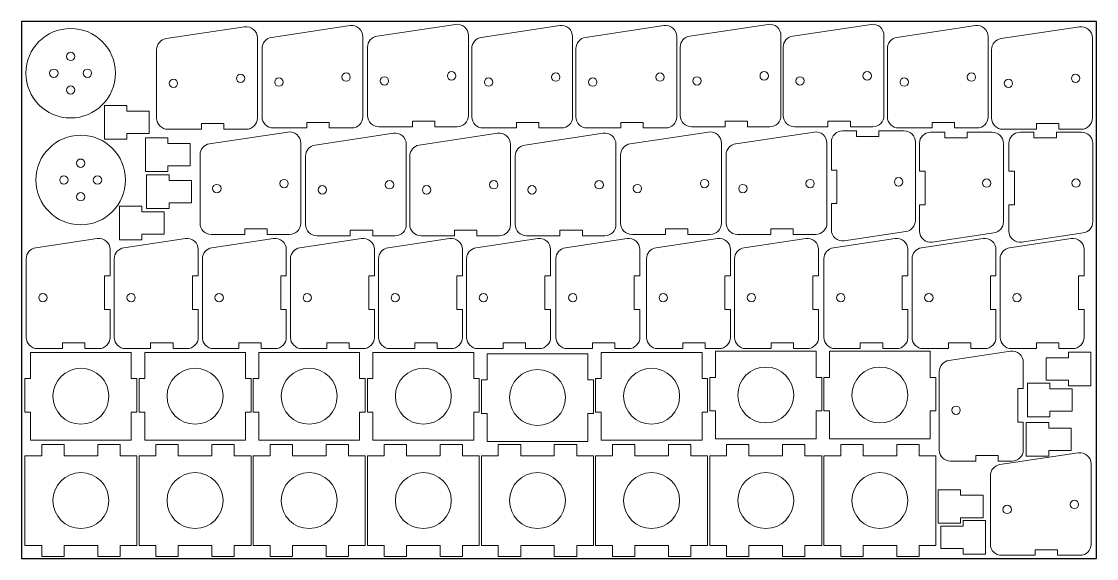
# Model space of a CAD drawing. Header units: inches. Extents: x 0 to 73.3, y 0 to 24.6.
# Drawn here: x 24.54 to 48.54, y 12.62 to 24.62 of the extents above; entities that cross this region are included whole.
import ezdxf

# ---------------------------------------------------------------- set-up
doc = ezdxf.new("R2010")
doc.units = ezdxf.units.IN
doc.header["$MEASUREMENT"] = 0

msp = doc.modelspace()

# ---------------------------------------------------------------- linework, layer by layer
at = {"color": 7, "linetype": 'Continuous', "lineweight": 15}
for p, q in [((27.774, 24.24), (29.524, 24.502)), ((30.128, 24.267), (31.878, 24.53)), ((32.483, 24.295), (34.233, 24.557)), ((34.809, 24.267), (36.559, 24.53)), ((37.136, 24.267), (38.886, 24.53)), ((39.463, 24.295), (41.213, 24.557)), ((41.762, 24.295), (43.512, 24.557)), ((44.089, 24.267), (45.839, 24.53)), ((46.415, 24.24), (48.165, 24.502)), ((29.811, 22.464), (29.811, 24.255)), ((32.165, 22.492), (32.165, 24.282)), ((34.52, 22.519), (34.52, 24.31)), ((36.847, 22.492), (36.847, 24.282)), ((39.173, 22.492), (39.173, 24.282)), ((41.5, 22.519), (41.5, 24.31)), ((43.799, 22.519), (43.799, 24.31)), ((46.126, 22.492), (46.126, 24.282)), ((48.452, 22.464), (48.452, 24.255)), ((29.915, 22.492), (29.915, 24.02)), ((32.27, 22.519), (32.27, 24.048)), ((34.597, 22.492), (34.597, 24.02)), ((36.923, 22.492), (36.923, 24.02)), ((39.25, 22.519), (39.25, 24.048)), ((41.549, 22.519), (41.549, 24.048)), ((43.876, 22.492), (43.876, 24.02)), ((27.561, 22.464), (27.561, 23.992)), ((46.202, 22.464), (46.202, 23.992)), ((26.396, 22.741), (26.896, 22.741)), ((26.396, 21.991), (26.396, 22.741)), ((26.896, 22.741), (26.896, 22.616)), ((27.396, 22.616), (26.896, 22.616)), ((27.396, 22.116), (27.396, 22.616)), ((28.561, 22.214), (28.561, 22.339)), ((28.561, 22.339), (29.061, 22.339)), ((29.061, 22.214), (29.061, 22.339)), ((30.915, 22.242), (30.915, 22.367)), ((30.915, 22.367), (31.415, 22.367)), ((31.415, 22.242), (31.415, 22.367)), ((33.27, 22.269), (33.27, 22.394)), ((33.27, 22.394), (33.77, 22.394)), ((33.77, 22.269), (33.77, 22.394)), ((35.597, 22.242), (35.597, 22.367)), ((35.597, 22.367), (36.097, 22.367)), ((36.097, 22.242), (36.097, 22.367)), ((37.923, 22.242), (37.923, 22.367)), ((37.923, 22.367), (38.423, 22.367)), ((38.423, 22.242), (38.423, 22.367)), ((40.25, 22.269), (40.25, 22.394)), ((40.25, 22.394), (40.75, 22.394)), ((40.75, 22.269), (40.75, 22.394)), ((42.549, 22.269), (42.549, 22.394)), ((42.549, 22.394), (43.049, 22.394)), ((43.049, 22.269), (43.049, 22.394)), ((44.876, 22.242), (44.876, 22.367)), ((44.876, 22.367), (45.376, 22.367)), ((45.376, 22.242), (45.376, 22.367)), ((47.202, 22.214), (47.202, 22.339)), ((47.202, 22.339), (47.702, 22.339)), ((47.702, 22.214), (47.702, 22.339)), ((26.896, 21.991), (26.896, 22.116)), ((27.396, 22.116), (26.896, 22.116)), ((28.561, 22.214), (27.811, 22.214)), ((28.743, 21.888), (30.493, 22.151)), ((29.561, 22.214), (29.061, 22.214)), ((30.915, 22.242), (30.165, 22.242)), ((31.098, 21.861), (32.848, 22.123)), ((31.915, 22.242), (31.415, 22.242)), ((33.27, 22.269), (32.52, 22.269)), ((33.424, 21.861), (35.174, 22.123)), ((34.27, 22.269), (33.77, 22.269)), ((35.597, 22.242), (34.847, 22.242)), ((35.779, 21.861), (37.529, 22.123)), ((36.597, 22.242), (36.097, 22.242)), ((37.923, 22.242), (37.173, 22.242)), ((38.133, 21.888), (39.883, 22.151)), ((38.923, 22.242), (38.423, 22.242)), ((40.25, 22.269), (39.5, 22.269)), ((40.488, 21.888), (42.238, 22.151)), ((41.25, 22.269), (40.75, 22.269)), ((42.549, 22.269), (41.799, 22.269)), ((42.875, 22.177), (43.187, 22.177)), ((43.549, 22.269), (43.049, 22.269)), ((43.187, 22.177), (43.187, 22.052)), ((43.687, 22.177), (44.25, 22.177)), ((43.687, 22.177), (43.687, 22.052)), ((44.876, 22.242), (44.126, 22.242)), ((44.841, 22.149), (45.154, 22.149)), ((45.154, 22.149), (45.154, 22.024)), ((45.876, 22.242), (45.376, 22.242)), ((45.654, 22.149), (46.216, 22.149)), ((45.654, 22.149), (45.654, 22.024)), ((47.202, 22.214), (46.452, 22.214)), ((46.836, 22.149), (47.148, 22.149)), ((47.148, 22.149), (47.148, 22.024)), ((47.648, 22.149), (48.211, 22.149)), ((47.648, 22.149), (47.648, 22.024)), ((48.202, 22.214), (47.702, 22.214)), ((26.396, 21.991), (26.896, 21.991)), ((27.31, 22.021), (27.81, 22.021)), ((27.31, 21.271), (27.31, 22.021)), ((27.81, 22.021), (27.81, 21.896)), ((28.31, 21.896), (27.81, 21.896)), ((28.31, 21.396), (28.31, 21.896)), ((30.78, 20.113), (30.78, 21.904)), ((33.135, 20.085), (33.135, 21.876)), ((35.462, 20.085), (35.462, 21.876)), ((37.816, 20.085), (37.816, 21.876)), ((40.17, 20.113), (40.17, 21.904)), ((42.525, 20.113), (42.525, 21.904)), ((42.625, 21.302), (42.625, 21.927)), ((43.687, 22.052), (43.187, 22.052)), ((44.5, 20.173), (44.5, 21.927)), ((44.591, 21.274), (44.591, 21.899)), ((45.654, 22.024), (45.154, 22.024)), ((46.466, 20.146), (46.466, 21.899)), ((46.586, 21.274), (46.586, 21.899)), ((47.648, 22.024), (47.148, 22.024)), ((48.461, 20.146), (48.461, 21.899)), ((28.53, 20.113), (28.53, 21.641)), ((30.885, 20.085), (30.885, 21.613)), ((33.212, 20.085), (33.212, 21.613)), ((35.566, 20.085), (35.566, 21.613)), ((37.92, 20.113), (37.92, 21.641)), ((40.275, 20.113), (40.275, 21.641)), ((27.81, 21.271), (27.81, 21.396)), ((28.31, 21.396), (27.81, 21.396)), ((27.31, 21.271), (27.81, 21.271)), ((27.338, 21.192), (27.838, 21.192)), ((27.338, 20.442), (27.338, 21.192)), ((27.838, 21.192), (27.838, 21.067)), ((42.625, 21.302), (42.75, 21.302)), ((42.75, 21.302), (42.75, 20.552)), ((44.591, 21.274), (44.716, 21.274)), ((44.716, 21.274), (44.716, 20.524)), ((46.586, 21.274), (46.711, 21.274)), ((46.711, 21.274), (46.711, 20.524)), ((28.338, 21.067), (27.838, 21.067)), ((28.338, 20.567), (28.338, 21.067)), ((26.729, 20.494), (27.229, 20.494)), ((26.729, 19.744), (26.729, 20.494)), ((27.229, 20.494), (27.229, 20.369)), ((27.338, 20.442), (27.838, 20.442)), ((27.838, 20.442), (27.838, 20.567)), ((28.338, 20.567), (27.838, 20.567)), ((42.625, 20.552), (42.75, 20.552)), ((42.625, 19.967), (42.625, 20.552)), ((44.591, 20.524), (44.716, 20.524)), ((44.591, 19.939), (44.591, 20.524)), ((46.586, 20.524), (46.711, 20.524)), ((46.586, 19.939), (46.586, 20.524)), ((27.729, 20.369), (27.229, 20.369)), ((27.729, 19.869), (27.729, 20.369)), ((29.53, 19.863), (29.53, 19.988)), ((29.53, 19.988), (30.03, 19.988)), ((30.03, 19.863), (30.03, 19.988)), ((31.885, 19.835), (31.885, 19.96)), ((31.885, 19.96), (32.385, 19.96)), ((32.385, 19.835), (32.385, 19.96)), ((34.212, 19.835), (34.212, 19.96)), ((34.212, 19.96), (34.712, 19.96)), ((34.712, 19.835), (34.712, 19.96)), ((36.566, 19.835), (36.566, 19.96)), ((36.566, 19.96), (37.066, 19.96)), ((37.066, 19.835), (37.066, 19.96)), ((38.92, 19.863), (38.92, 19.988)), ((38.92, 19.988), (39.42, 19.988)), ((39.42, 19.863), (39.42, 19.988)), ((41.275, 19.863), (41.275, 19.988)), ((41.275, 19.988), (41.775, 19.988)), ((41.775, 19.863), (41.775, 19.988)), ((44.287, 19.926), (42.912, 19.72)), ((24.861, 19.564), (26.236, 19.77)), ((26.729, 19.744), (27.229, 19.744)), ((26.828, 19.564), (28.203, 19.77)), ((27.229, 19.744), (27.229, 19.869)), ((27.729, 19.869), (27.229, 19.869)), ((29.53, 19.863), (28.78, 19.863)), ((28.794, 19.564), (30.169, 19.77)), ((30.53, 19.863), (30.03, 19.863)), ((30.761, 19.564), (32.136, 19.77)), ((31.885, 19.835), (31.135, 19.835)), ((32.885, 19.835), (32.385, 19.835)), ((32.727, 19.564), (34.102, 19.77)), ((34.212, 19.835), (33.462, 19.835)), ((34.694, 19.564), (36.069, 19.77)), ((35.212, 19.835), (34.712, 19.835)), ((36.566, 19.835), (35.816, 19.835)), ((36.688, 19.564), (38.063, 19.77)), ((37.566, 19.835), (37.066, 19.835)), ((38.92, 19.863), (38.17, 19.863)), ((38.71, 19.564), (40.085, 19.77)), ((39.92, 19.863), (39.42, 19.863)), ((41.275, 19.863), (40.525, 19.863)), ((40.677, 19.564), (42.052, 19.77)), ((42.275, 19.863), (41.775, 19.863)), ((42.671, 19.564), (44.046, 19.77)), ((44.638, 19.564), (46.013, 19.77)), ((46.253, 19.898), (44.878, 19.692)), ((46.605, 19.564), (47.98, 19.77)), ((48.248, 19.898), (46.873, 19.692)), ((26.523, 19.523), (26.523, 18.938)), ((28.49, 19.523), (28.49, 18.938)), ((30.456, 19.523), (30.456, 18.938)), ((32.423, 19.523), (32.423, 18.938)), ((34.389, 19.523), (34.389, 18.938)), ((36.356, 19.523), (36.356, 18.938)), ((38.35, 19.523), (38.35, 18.938)), ((40.372, 19.523), (40.372, 18.938)), ((42.339, 19.523), (42.339, 18.938)), ((44.333, 19.523), (44.333, 18.938)), ((46.3, 19.523), (46.3, 18.938)), ((48.267, 19.523), (48.267, 18.938)), ((24.648, 19.317), (24.648, 17.563)), ((26.615, 19.317), (26.615, 17.563)), ((28.581, 19.317), (28.581, 17.563)), ((30.548, 19.317), (30.548, 17.563)), ((32.514, 19.317), (32.514, 17.563)), ((34.481, 19.317), (34.481, 17.563)), ((36.475, 19.317), (36.475, 17.563)), ((38.497, 19.317), (38.497, 17.563)), ((40.464, 19.317), (40.464, 17.563)), ((42.458, 19.317), (42.458, 17.563)), ((44.425, 19.317), (44.425, 17.563)), ((46.392, 19.317), (46.392, 17.563)), ((26.398, 18.188), (26.398, 18.938)), ((26.523, 18.938), (26.398, 18.938)), ((28.365, 18.188), (28.365, 18.938)), ((28.49, 18.938), (28.365, 18.938)), ((30.331, 18.188), (30.331, 18.938)), ((30.456, 18.938), (30.331, 18.938)), ((32.298, 18.188), (32.298, 18.938)), ((32.423, 18.938), (32.298, 18.938)), ((34.264, 18.188), (34.264, 18.938)), ((34.389, 18.938), (34.264, 18.938)), ((36.231, 18.188), (36.231, 18.938)), ((36.356, 18.938), (36.231, 18.938)), ((38.225, 18.188), (38.225, 18.938)), ((38.35, 18.938), (38.225, 18.938)), ((40.247, 18.188), (40.247, 18.938)), ((40.372, 18.938), (40.247, 18.938)), ((42.214, 18.188), (42.214, 18.938)), ((42.339, 18.938), (42.214, 18.938)), ((44.208, 18.188), (44.208, 18.938)), ((44.333, 18.938), (44.208, 18.938)), ((46.175, 18.188), (46.175, 18.938)), ((46.3, 18.938), (46.175, 18.938)), ((48.142, 18.188), (48.142, 18.938)), ((48.267, 18.938), (48.142, 18.938)), ((26.523, 18.188), (26.398, 18.188)), ((26.523, 18.188), (26.523, 17.563)), ((28.49, 18.188), (28.365, 18.188)), ((28.49, 18.188), (28.49, 17.563)), ((30.456, 18.188), (30.331, 18.188)), ((30.456, 18.188), (30.456, 17.563)), ((32.423, 18.188), (32.298, 18.188)), ((32.423, 18.188), (32.423, 17.563)), ((34.389, 18.188), (34.264, 18.188)), ((34.389, 18.188), (34.389, 17.563)), ((36.356, 18.188), (36.231, 18.188)), ((36.356, 18.188), (36.356, 17.563)), ((38.35, 18.188), (38.225, 18.188)), ((38.35, 18.188), (38.35, 17.563)), ((40.372, 18.188), (40.247, 18.188)), ((40.372, 18.188), (40.372, 17.563)), ((42.339, 18.188), (42.214, 18.188)), ((42.339, 18.188), (42.339, 17.563)), ((44.333, 18.188), (44.208, 18.188)), ((44.333, 18.188), (44.333, 17.563)), ((46.3, 18.188), (46.175, 18.188)), ((46.3, 18.188), (46.3, 17.563)), ((48.267, 18.188), (48.142, 18.188)), ((48.267, 18.188), (48.267, 17.563)), ((25.46, 17.313), (24.898, 17.313)), ((25.46, 17.313), (25.46, 17.438)), ((25.46, 17.438), (25.96, 17.438)), ((25.96, 17.313), (25.96, 17.438)), ((26.273, 17.313), (25.96, 17.313)), ((27.427, 17.313), (26.865, 17.313)), ((27.427, 17.313), (27.427, 17.438)), ((27.427, 17.438), (27.927, 17.438)), ((27.927, 17.313), (27.927, 17.438)), ((28.24, 17.313), (27.927, 17.313)), ((29.394, 17.313), (28.831, 17.313)), ((29.394, 17.313), (29.394, 17.438)), ((29.394, 17.438), (29.894, 17.438)), ((29.894, 17.313), (29.894, 17.438)), ((30.206, 17.313), (29.894, 17.313)), ((31.36, 17.313), (30.798, 17.313)), ((31.36, 17.313), (31.36, 17.438)), ((31.36, 17.438), (31.86, 17.438)), ((31.86, 17.313), (31.86, 17.438)), ((32.173, 17.313), (31.86, 17.313)), ((33.327, 17.313), (32.764, 17.313)), ((33.327, 17.313), (33.327, 17.438)), ((33.327, 17.438), (33.827, 17.438)), ((33.827, 17.313), (33.827, 17.438)), ((34.139, 17.313), (33.827, 17.313)), ((35.294, 17.313), (34.731, 17.313)), ((35.294, 17.313), (35.294, 17.438)), ((35.294, 17.438), (35.794, 17.438)), ((35.794, 17.313), (35.794, 17.438)), ((36.106, 17.313), (35.794, 17.313)), ((37.288, 17.313), (36.725, 17.313)), ((37.288, 17.313), (37.288, 17.438)), ((37.288, 17.438), (37.788, 17.438)), ((37.788, 17.313), (37.788, 17.438)), ((38.1, 17.313), (37.788, 17.313)), ((39.31, 17.313), (38.747, 17.313)), ((39.31, 17.313), (39.31, 17.438)), ((39.31, 17.438), (39.81, 17.438)), ((39.81, 17.313), (39.81, 17.438)), ((40.122, 17.313), (39.81, 17.313)), ((41.277, 17.313), (40.714, 17.313)), ((41.277, 17.313), (41.277, 17.438)), ((41.277, 17.438), (41.777, 17.438)), ((41.777, 17.313), (41.777, 17.438)), ((42.089, 17.313), (41.777, 17.313)), ((43.271, 17.313), (42.708, 17.313)), ((43.271, 17.313), (43.271, 17.438)), ((43.271, 17.438), (43.771, 17.438)), ((43.771, 17.313), (43.771, 17.438)), ((44.083, 17.313), (43.771, 17.313)), ((45.238, 17.313), (44.675, 17.313)), ((45.238, 17.313), (45.238, 17.438)), ((45.238, 17.438), (45.738, 17.438)), ((45.738, 17.313), (45.738, 17.438)), ((46.05, 17.313), (45.738, 17.313)), ((47.204, 17.313), (46.642, 17.313)), ((47.204, 17.313), (47.204, 17.438)), ((47.204, 17.438), (47.704, 17.438)), ((47.704, 17.313), (47.704, 17.438)), ((48.017, 17.313), (47.704, 17.313)), ((24.745, 17.226), (24.745, 16.641)), ((26.995, 17.226), (24.745, 17.226)), ((26.995, 16.641), (26.995, 17.226)), ((27.294, 17.226), (27.294, 16.641)), ((29.544, 17.226), (27.294, 17.226)), ((29.544, 16.641), (29.544, 17.226)), ((29.842, 17.226), (29.842, 16.641)), ((32.092, 17.226), (29.842, 17.226)), ((32.092, 16.641), (32.092, 17.226)), ((32.39, 17.226), (32.39, 16.641)), ((34.64, 17.226), (32.39, 17.226)), ((34.64, 16.641), (34.64, 17.226)), ((34.939, 17.198), (34.939, 16.614)), ((37.189, 17.198), (34.939, 17.198)), ((37.189, 16.614), (37.189, 17.198)), ((37.487, 17.226), (37.487, 16.641)), ((39.737, 17.226), (37.487, 17.226)), ((39.737, 16.641), (39.737, 17.226)), ((40.035, 17.254), (40.035, 16.669)), ((42.285, 17.254), (40.035, 17.254)), ((42.285, 16.669), (42.285, 17.254)), ((42.583, 17.254), (42.583, 16.669)), ((44.833, 17.254), (42.583, 17.254)), ((44.833, 16.669), (44.833, 17.254)), ((45.247, 17.047), (46.622, 17.253)), ((47.42, 17.105), (47.92, 17.105)), ((47.42, 17.105), (47.42, 16.605)), ((48.42, 17.23), (47.92, 17.23)), ((47.92, 17.23), (47.92, 17.105)), ((48.42, 17.23), (48.42, 16.48)), ((46.909, 17.006), (46.909, 16.421)), ((24.745, 16.641), (24.62, 16.641)), ((24.62, 16.641), (24.62, 15.891)), ((27.12, 16.641), (26.995, 16.641)), ((27.12, 15.891), (27.12, 16.641)), ((27.294, 16.641), (27.169, 16.641)), ((27.169, 16.641), (27.169, 15.891)), ((29.669, 16.641), (29.544, 16.641)), ((29.669, 15.891), (29.669, 16.641)), ((29.842, 16.641), (29.717, 16.641)), ((29.717, 16.641), (29.717, 15.891)), ((32.217, 16.641), (32.092, 16.641)), ((32.217, 15.891), (32.217, 16.641)), ((32.39, 16.641), (32.265, 16.641)), ((32.265, 16.641), (32.265, 15.891)), ((34.765, 16.641), (34.64, 16.641)), ((34.765, 15.891), (34.765, 16.641)), ((34.939, 16.614), (34.814, 16.614)), ((34.814, 16.614), (34.814, 15.864)), ((37.314, 16.614), (37.189, 16.614)), ((37.314, 15.864), (37.314, 16.614)), ((37.487, 16.641), (37.362, 16.641)), ((37.362, 16.641), (37.362, 15.891)), ((39.862, 16.641), (39.737, 16.641)), ((39.862, 15.891), (39.862, 16.641)), ((40.035, 16.669), (39.91, 16.669)), ((39.91, 16.669), (39.91, 15.919)), ((42.41, 16.669), (42.285, 16.669)), ((42.41, 15.919), (42.41, 16.669)), ((42.583, 16.669), (42.458, 16.669)), ((42.458, 16.669), (42.458, 15.919)), ((44.958, 16.669), (44.833, 16.669)), ((44.958, 15.919), (44.958, 16.669)), ((45.034, 16.8), (45.034, 15.046)), ((47.42, 16.605), (47.92, 16.605)), ((47.92, 16.48), (47.92, 16.605)), ((46.784, 15.671), (46.784, 16.421)), ((46.909, 16.421), (46.784, 16.421)), ((47.004, 16.538), (47.504, 16.538)), ((47.004, 15.788), (47.004, 16.538)), ((47.504, 16.538), (47.504, 16.413)), ((48.004, 16.413), (47.504, 16.413)), ((48.42, 16.48), (47.92, 16.48)), ((48.004, 15.913), (48.004, 16.413)), ((24.62, 15.891), (24.745, 15.891)), ((24.745, 15.891), (24.745, 15.266)), ((26.995, 15.266), (26.995, 15.891)), ((26.995, 15.891), (27.12, 15.891)), ((27.169, 15.891), (27.294, 15.891)), ((27.294, 15.891), (27.294, 15.266)), ((29.544, 15.266), (29.544, 15.891)), ((29.544, 15.891), (29.669, 15.891)), ((29.717, 15.891), (29.842, 15.891)), ((29.842, 15.891), (29.842, 15.266)), ((32.092, 15.266), (32.092, 15.891)), ((32.092, 15.891), (32.217, 15.891)), ((32.265, 15.891), (32.39, 15.891)), ((32.39, 15.891), (32.39, 15.266)), ((34.64, 15.266), (34.64, 15.891)), ((34.64, 15.891), (34.765, 15.891)), ((34.814, 15.864), (34.939, 15.864)), ((34.939, 15.864), (34.939, 15.239)), ((37.189, 15.239), (37.189, 15.864)), ((37.189, 15.864), (37.314, 15.864)), ((37.362, 15.891), (37.487, 15.891)), ((37.487, 15.891), (37.487, 15.266)), ((39.737, 15.266), (39.737, 15.891)), ((39.737, 15.891), (39.862, 15.891)), ((39.91, 15.919), (40.035, 15.919)), ((40.035, 15.919), (40.035, 15.294)), ((42.285, 15.294), (42.285, 15.919)), ((42.285, 15.919), (42.41, 15.919)), ((42.458, 15.919), (42.583, 15.919)), ((42.583, 15.919), (42.583, 15.294)), ((44.833, 15.294), (44.833, 15.919)), ((44.833, 15.919), (44.958, 15.919)), ((47.504, 15.788), (47.504, 15.913)), ((48.004, 15.913), (47.504, 15.913)), ((46.909, 15.671), (46.784, 15.671)), ((46.909, 15.671), (46.909, 15.046)), ((46.977, 15.659), (47.477, 15.659)), ((46.977, 14.909), (46.977, 15.659)), ((47.004, 15.788), (47.504, 15.788)), ((47.477, 15.659), (47.477, 15.534)), ((47.977, 15.534), (47.477, 15.534)), ((47.977, 15.034), (47.977, 15.534)), ((24.745, 15.266), (26.995, 15.266)), ((24.995, 14.916), (24.995, 15.166)), ((24.995, 15.166), (25.495, 15.166)), ((25.495, 14.916), (25.495, 15.166)), ((26.245, 15.166), (26.745, 15.166)), ((26.245, 14.916), (26.245, 15.166)), ((26.745, 14.916), (26.745, 15.166)), ((27.294, 15.266), (29.544, 15.266)), ((27.544, 14.916), (27.544, 15.166)), ((27.544, 15.166), (28.044, 15.166)), ((28.044, 14.916), (28.044, 15.166)), ((28.794, 15.166), (29.294, 15.166)), ((28.794, 14.916), (28.794, 15.166)), ((29.294, 14.916), (29.294, 15.166)), ((29.842, 15.266), (32.092, 15.266)), ((30.092, 14.916), (30.092, 15.166)), ((30.092, 15.166), (30.592, 15.166)), ((30.592, 14.916), (30.592, 15.166)), ((31.342, 15.166), (31.842, 15.166)), ((31.342, 14.916), (31.342, 15.166)), ((31.842, 14.916), (31.842, 15.166)), ((32.39, 15.266), (34.64, 15.266)), ((32.64, 14.916), (32.64, 15.166)), ((32.64, 15.166), (33.14, 15.166)), ((33.14, 14.916), (33.14, 15.166)), ((33.89, 15.166), (34.39, 15.166)), ((33.89, 14.916), (33.89, 15.166)), ((34.39, 14.916), (34.39, 15.166)), ((34.939, 15.239), (37.189, 15.239)), ((35.189, 14.916), (35.189, 15.166)), ((35.189, 15.166), (35.689, 15.166)), ((35.689, 14.916), (35.689, 15.166)), ((36.439, 15.166), (36.939, 15.166)), ((36.439, 14.916), (36.439, 15.166)), ((36.939, 14.916), (36.939, 15.166)), ((37.487, 15.266), (39.737, 15.266)), ((37.737, 14.916), (37.737, 15.166)), ((37.737, 15.166), (38.237, 15.166)), ((38.237, 14.916), (38.237, 15.166)), ((38.987, 15.166), (39.487, 15.166)), ((38.987, 14.916), (38.987, 15.166)), ((39.487, 14.916), (39.487, 15.166)), ((40.035, 15.294), (42.285, 15.294)), ((40.285, 14.916), (40.285, 15.166)), ((40.285, 15.166), (40.785, 15.166)), ((40.785, 14.916), (40.785, 15.166)), ((41.535, 15.166), (42.035, 15.166)), ((41.535, 14.916), (41.535, 15.166)), ((42.035, 14.916), (42.035, 15.166)), ((42.583, 15.294), (44.833, 15.294)), ((42.833, 14.916), (42.833, 15.166)), ((42.833, 15.166), (43.333, 15.166)), ((43.333, 14.916), (43.333, 15.166)), ((44.083, 15.166), (44.583, 15.166)), ((44.083, 14.916), (44.083, 15.166)), ((44.583, 14.916), (44.583, 15.166)), ((24.995, 14.916), (24.62, 14.916)), ((24.62, 12.916), (24.62, 14.916)), ((26.245, 14.916), (25.495, 14.916)), ((27.12, 14.916), (26.745, 14.916)), ((27.12, 12.916), (27.12, 14.916)), ((27.544, 14.916), (27.169, 14.916)), ((27.169, 12.916), (27.169, 14.916)), ((28.794, 14.916), (28.044, 14.916)), ((29.669, 14.916), (29.294, 14.916)), ((29.669, 12.916), (29.669, 14.916)), ((30.092, 14.916), (29.717, 14.916)), ((29.717, 12.916), (29.717, 14.916)), ((31.342, 14.916), (30.592, 14.916)), ((32.217, 14.916), (31.842, 14.916)), ((32.217, 12.916), (32.217, 14.916)), ((32.64, 14.916), (32.265, 14.916)), ((32.265, 12.916), (32.265, 14.916)), ((33.89, 14.916), (33.14, 14.916)), ((34.765, 14.916), (34.39, 14.916)), ((34.765, 12.916), (34.765, 14.916)), ((35.189, 14.916), (34.814, 14.916)), ((34.814, 12.916), (34.814, 14.916)), ((36.439, 14.916), (35.689, 14.916)), ((37.314, 14.916), (36.939, 14.916)), ((37.314, 12.916), (37.314, 14.916)), ((37.737, 14.916), (37.362, 14.916)), ((37.362, 12.916), (37.362, 14.916)), ((38.987, 14.916), (38.237, 14.916)), ((39.862, 14.916), (39.487, 14.916)), ((39.862, 12.916), (39.862, 14.916)), ((40.285, 14.916), (39.91, 14.916)), ((39.91, 12.916), (39.91, 14.916)), ((41.535, 14.916), (40.785, 14.916)), ((42.41, 14.916), (42.035, 14.916)), ((42.41, 12.916), (42.41, 14.916)), ((42.833, 14.916), (42.458, 14.916)), ((42.458, 12.916), (42.458, 14.916)), ((44.083, 14.916), (43.333, 14.916)), ((44.958, 14.916), (44.583, 14.916)), ((44.958, 12.916), (44.958, 14.916)), ((45.847, 14.796), (45.847, 14.921)), ((45.847, 14.921), (46.347, 14.921)), ((46.347, 14.796), (46.347, 14.921)), ((46.388, 14.72), (48.138, 14.982)), ((46.977, 14.909), (47.477, 14.909)), ((47.477, 14.909), (47.477, 15.034)), ((47.977, 15.034), (47.477, 15.034)), ((45.847, 14.796), (45.284, 14.796)), ((46.659, 14.796), (46.347, 14.796)), ((48.425, 12.944), (48.425, 14.735)), ((46.175, 12.944), (46.175, 14.472)), ((45.01, 14.159), (45.51, 14.159)), ((45.01, 13.409), (45.01, 14.159)), ((45.51, 14.159), (45.51, 14.034)), ((46.01, 14.034), (45.51, 14.034)), ((46.01, 13.534), (46.01, 14.034)), ((45.51, 13.409), (45.51, 13.534)), ((46.01, 13.534), (45.51, 13.534)), ((46.065, 13.468), (45.565, 13.468)), ((45.565, 13.468), (45.565, 13.343)), ((46.065, 13.468), (46.065, 12.718)), ((45.01, 13.409), (45.51, 13.409)), ((45.065, 13.343), (45.565, 13.343)), ((45.065, 13.343), (45.065, 12.843)), ((24.995, 12.916), (24.62, 12.916)), ((24.995, 12.916), (24.995, 12.666)), ((25.495, 12.916), (25.495, 12.666)), ((26.245, 12.916), (25.495, 12.916)), ((26.245, 12.916), (26.245, 12.666)), ((26.745, 12.916), (26.745, 12.666)), ((27.12, 12.916), (26.745, 12.916)), ((27.544, 12.916), (27.169, 12.916)), ((27.544, 12.916), (27.544, 12.666)), ((28.044, 12.916), (28.044, 12.666)), ((28.794, 12.916), (28.044, 12.916)), ((28.794, 12.916), (28.794, 12.666)), ((29.294, 12.916), (29.294, 12.666)), ((29.669, 12.916), (29.294, 12.916)), ((30.092, 12.916), (29.717, 12.916)), ((30.092, 12.916), (30.092, 12.666)), ((30.592, 12.916), (30.592, 12.666)), ((31.342, 12.916), (30.592, 12.916)), ((31.342, 12.916), (31.342, 12.666)), ((31.842, 12.916), (31.842, 12.666)), ((32.217, 12.916), (31.842, 12.916)), ((32.64, 12.916), (32.265, 12.916)), ((32.64, 12.916), (32.64, 12.666)), ((33.14, 12.916), (33.14, 12.666)), ((33.89, 12.916), (33.14, 12.916)), ((33.89, 12.916), (33.89, 12.666)), ((34.39, 12.916), (34.39, 12.666)), ((34.765, 12.916), (34.39, 12.916)), ((35.189, 12.916), (34.814, 12.916)), ((35.189, 12.916), (35.189, 12.666)), ((35.689, 12.916), (35.689, 12.666)), ((36.439, 12.916), (35.689, 12.916)), ((36.439, 12.916), (36.439, 12.666)), ((36.939, 12.916), (36.939, 12.666)), ((37.314, 12.916), (36.939, 12.916)), ((37.737, 12.916), (37.362, 12.916)), ((37.737, 12.916), (37.737, 12.666)), ((38.237, 12.916), (38.237, 12.666)), ((38.987, 12.916), (38.237, 12.916)), ((38.987, 12.916), (38.987, 12.666)), ((39.487, 12.916), (39.487, 12.666)), ((39.862, 12.916), (39.487, 12.916)), ((40.285, 12.916), (39.91, 12.916)), ((40.285, 12.916), (40.285, 12.666)), ((40.785, 12.916), (40.785, 12.666)), ((41.535, 12.916), (40.785, 12.916)), ((41.535, 12.916), (41.535, 12.666)), ((42.035, 12.916), (42.035, 12.666)), ((42.41, 12.916), (42.035, 12.916)), ((42.833, 12.916), (42.458, 12.916)), ((42.833, 12.916), (42.833, 12.666)), ((43.333, 12.916), (43.333, 12.666)), ((44.083, 12.916), (43.333, 12.916)), ((44.083, 12.916), (44.083, 12.666)), ((44.583, 12.916), (44.583, 12.666)), ((44.958, 12.916), (44.583, 12.916)), ((45.065, 12.843), (45.565, 12.843)), ((45.565, 12.718), (45.565, 12.843)), ((47.175, 12.694), (47.175, 12.819)), ((47.175, 12.819), (47.675, 12.819)), ((47.675, 12.694), (47.675, 12.819)), ((24.995, 12.666), (25.495, 12.666)), ((26.245, 12.666), (26.745, 12.666)), ((27.544, 12.666), (28.044, 12.666)), ((28.794, 12.666), (29.294, 12.666)), ((30.092, 12.666), (30.592, 12.666)), ((31.342, 12.666), (31.842, 12.666)), ((32.64, 12.666), (33.14, 12.666)), ((33.89, 12.666), (34.39, 12.666)), ((35.189, 12.666), (35.689, 12.666)), ((36.439, 12.666), (36.939, 12.666)), ((37.737, 12.666), (38.237, 12.666)), ((38.987, 12.666), (39.487, 12.666)), ((40.285, 12.666), (40.785, 12.666)), ((41.535, 12.666), (42.035, 12.666)), ((42.833, 12.666), (43.333, 12.666)), ((44.083, 12.666), (44.583, 12.666)), ((46.065, 12.718), (45.565, 12.718)), ((47.175, 12.694), (46.425, 12.694)), ((48.175, 12.694), (47.675, 12.694))]:
    msp.add_line(p, q, dxfattribs=at)
msp.add_lwpolyline([(48.544, 24.622), (24.544, 24.622), (24.544, 12.622), (48.544, 12.622)], close=True)
for centre, radius in [((25.641, 23.466), 1), ((25.641, 23.841), 0.0938), ((25.266, 23.466), 0.0938), ((26.016, 23.466), 0.0937), ((27.936, 23.239), 0.0938), ((29.436, 23.351), 0.0938), ((30.29, 23.267), 0.0938), ((31.79, 23.379), 0.0938), ((32.645, 23.294), 0.0938), ((34.145, 23.407), 0.0938), ((34.972, 23.267), 0.0938), ((36.472, 23.379), 0.0938), ((37.298, 23.267), 0.0938), ((38.798, 23.379), 0.0938), ((39.625, 23.294), 0.0938), ((41.125, 23.407), 0.0938), ((41.924, 23.294), 0.0938), ((43.424, 23.407), 0.0938), ((44.251, 23.267), 0.0938), ((45.751, 23.379), 0.0938), ((46.577, 23.239), 0.0938), ((48.077, 23.351), 0.0938), ((25.641, 23.091), 0.0938), ((25.865, 21.08), 1), ((25.865, 21.455), 0.0938), ((25.49, 21.08), 0.0938), ((26.24, 21.08), 0.0937), ((44.125, 21.039), 0.0938), ((28.905, 20.888), 0.0938), ((30.405, 21), 0.0938), ((31.26, 20.86), 0.0938), ((32.76, 20.973), 0.0938), ((33.587, 20.86), 0.0938), ((35.087, 20.973), 0.0938), ((35.941, 20.86), 0.0938), ((37.441, 20.973), 0.0938), ((38.295, 20.888), 0.0938), ((39.795, 21), 0.0938), ((40.65, 20.888), 0.0938), ((42.15, 21), 0.0938), ((46.091, 21.011), 0.0938), ((48.086, 21.011), 0.0938), ((25.865, 20.705), 0.0938), ((25.023, 18.451), 0.0938), ((26.99, 18.451), 0.0938), ((28.956, 18.451), 0.0938), ((30.923, 18.451), 0.0938), ((32.889, 18.451), 0.0938), ((34.856, 18.451), 0.0938), ((36.85, 18.451), 0.0938), ((38.872, 18.451), 0.0938), ((40.839, 18.451), 0.0938), ((42.833, 18.451), 0.0938), ((44.8, 18.451), 0.0938), ((46.767, 18.451), 0.0938), ((25.87, 16.248), 0.625), ((28.419, 16.248), 0.625), ((30.967, 16.248), 0.625), ((33.515, 16.248), 0.625), ((36.064, 16.22), 0.625), ((38.612, 16.248), 0.625), ((41.16, 16.275), 0.625), ((43.708, 16.275), 0.625), ((45.409, 15.934), 0.0938), ((25.87, 13.916), 0.625), ((28.419, 13.916), 0.625), ((30.967, 13.916), 0.625), ((33.515, 13.916), 0.625), ((36.064, 13.916), 0.625), ((38.612, 13.916), 0.625), ((41.16, 13.916), 0.625), ((43.708, 13.916), 0.625), ((48.05, 13.831), 0.0938), ((46.55, 13.719), 0.0938)]:
    msp.add_circle(centre, radius, dxfattribs=at)
for centre, start, end in [((29.561, 24.255), 0, 98.5308), ((31.915, 24.282), 0, 98.5308), ((34.27, 24.31), 0, 98.5308), ((36.597, 24.282), 0, 98.5308), ((38.923, 24.282), 0, 98.5308), ((41.25, 24.31), 0, 98.5308), ((43.549, 24.31), 0, 98.5308), ((45.876, 24.282), 0, 98.5308), ((48.202, 24.255), 0, 98.5308), ((30.165, 24.02), 98.5308, 180), ((32.52, 24.048), 98.5308, 180), ((34.847, 24.02), 98.5308, 180), ((37.173, 24.02), 98.5308, 180), ((39.5, 24.048), 98.5308, 180), ((41.799, 24.048), 98.5308, 180), ((44.126, 24.02), 98.5308, 180), ((27.811, 23.992), 98.5308, 180), ((46.452, 23.992), 98.5308, 180), ((27.811, 22.464), 180, 270), ((29.561, 22.464), 270, 0), ((30.165, 22.492), 180, 270), ((31.915, 22.492), 270, 0), ((32.52, 22.519), 180, 270), ((34.27, 22.519), 270, 0), ((34.847, 22.492), 180, 270), ((36.597, 22.492), 270, 0), ((37.173, 22.492), 180, 270), ((38.923, 22.492), 270, 0), ((39.5, 22.519), 180, 270), ((41.25, 22.519), 270, 0), ((41.799, 22.519), 180, 270), ((43.549, 22.519), 270, 0), ((44.126, 22.492), 180, 270), ((45.876, 22.492), 270, 0), ((46.452, 22.464), 180, 270), ((48.202, 22.464), 270, 0), ((30.53, 21.904), 0, 98.5308), ((32.885, 21.876), 0, 98.5308), ((35.212, 21.876), 0, 98.5308), ((37.566, 21.876), 0, 98.5308), ((39.92, 21.904), 0, 98.5308), ((42.275, 21.904), 0, 98.5308), ((42.875, 21.927), 90, 180), ((44.25, 21.927), 0, 90), ((44.841, 21.899), 90, 180), ((46.216, 21.899), 0, 90), ((46.836, 21.899), 90, 180), ((48.211, 21.899), 0, 90), ((28.78, 21.641), 98.5308, 180), ((31.135, 21.613), 98.5308, 180), ((33.462, 21.613), 98.5308, 180), ((35.816, 21.613), 98.5308, 180), ((38.17, 21.641), 98.5308, 180), ((40.525, 21.641), 98.5308, 180), ((44.25, 20.173), 278.5308, 0), ((28.78, 20.113), 180, 270), ((30.53, 20.113), 270, 0), ((31.135, 20.085), 180, 270), ((32.885, 20.085), 270, 0), ((33.462, 20.085), 180, 270), ((35.212, 20.085), 270, 0), ((35.816, 20.085), 180, 270), ((37.566, 20.085), 270, 0), ((38.17, 20.113), 180, 270), ((39.92, 20.113), 270, 0), ((40.525, 20.113), 180, 270), ((42.275, 20.113), 270, 0), ((42.875, 19.967), 180, 278.5308), ((44.841, 19.939), 180, 278.5308), ((46.216, 20.146), 278.5308, 0), ((46.836, 19.939), 180, 278.5308), ((48.211, 20.146), 278.5308, 0), ((26.273, 19.523), 0, 98.5308), ((28.24, 19.523), 0, 98.5308), ((30.206, 19.523), 0, 98.5308), ((32.173, 19.523), 0, 98.5308), ((34.139, 19.523), 0, 98.5308), ((36.106, 19.523), 0, 98.5308), ((38.1, 19.523), 0, 98.5308), ((40.122, 19.523), 0, 98.5308), ((42.089, 19.523), 0, 98.5308), ((44.083, 19.523), 0, 98.5308), ((46.05, 19.523), 0, 98.5308), ((48.017, 19.523), 0, 98.5308), ((24.898, 19.317), 98.5308, 180), ((26.865, 19.317), 98.5308, 180), ((28.831, 19.317), 98.5308, 180), ((30.798, 19.317), 98.5308, 180), ((32.764, 19.317), 98.5308, 180), ((34.731, 19.317), 98.5308, 180), ((36.725, 19.317), 98.5308, 180), ((38.747, 19.317), 98.5308, 180), ((40.714, 19.317), 98.5308, 180), ((42.708, 19.317), 98.5308, 180), ((44.675, 19.317), 98.5308, 180), ((46.642, 19.317), 98.5308, 180), ((24.898, 17.563), 180, 270), ((26.273, 17.563), 270, 0), ((26.865, 17.563), 180, 270), ((28.24, 17.563), 270, 0), ((28.831, 17.563), 180, 270), ((30.206, 17.563), 270, 0), ((30.798, 17.563), 180, 270), ((32.173, 17.563), 270, 0), ((32.764, 17.563), 180, 270), ((34.139, 17.563), 270, 0), ((34.731, 17.563), 180, 270), ((36.106, 17.563), 270, 0), ((36.725, 17.563), 180, 270), ((38.1, 17.563), 270, 0), ((38.747, 17.563), 180, 270), ((40.122, 17.563), 270, 0), ((40.714, 17.563), 180, 270), ((42.089, 17.563), 270, 0), ((42.708, 17.563), 180, 270), ((44.083, 17.563), 270, 0), ((44.675, 17.563), 180, 270), ((46.05, 17.563), 270, 0), ((46.642, 17.563), 180, 270), ((48.017, 17.563), 270, 0), ((45.284, 16.8), 98.5308, 180), ((46.659, 17.006), 0, 98.5308), ((45.284, 15.046), 180, 270), ((46.659, 15.046), 270, 0), ((48.175, 14.735), 0, 98.5308), ((46.425, 14.472), 98.5308, 180), ((46.425, 12.944), 180, 270), ((48.175, 12.944), 270, 0)]:
    msp.add_arc(centre, 0.25, start, end, dxfattribs=at)

doc.saveas('drawing.dxf')
